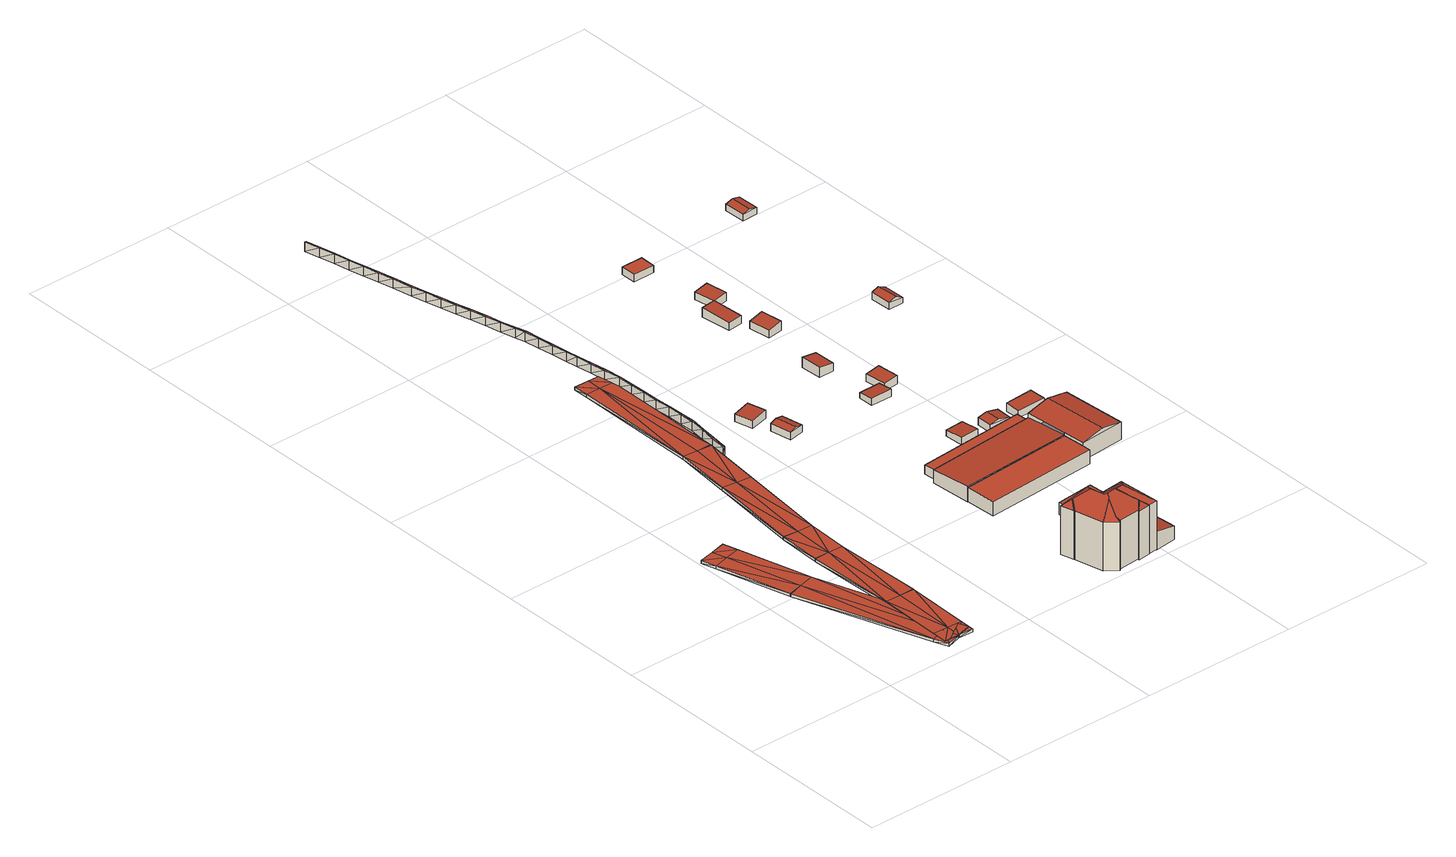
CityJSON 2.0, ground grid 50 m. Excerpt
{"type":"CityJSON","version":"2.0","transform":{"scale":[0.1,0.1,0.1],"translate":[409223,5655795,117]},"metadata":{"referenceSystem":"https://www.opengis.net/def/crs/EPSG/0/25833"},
"CityObjects":{
"building1":{"type":"Building","attributes":{"Stand_DGM":"2016","Stand_Basis-DLM":"2021","Gemeindeschluessel":"14612000","ObjektHoehe":1,"Stand_Laserscan":"2016","BodenHoehe":118.4,"Stand_3D-Stadtmodell":"2023","Geometrietyp2DReferenz":2000,"AbsoluteHoehe":122,"measuredHeight":1,"function":"53001_1800","roofType":"9999"},"geometry":[{"type":"MultiSurface","lod":"2","boundaries":[[[0,1,2]],[[0,2,3]],[[1,4,5]],[[1,5,2]],[[4,6,5]],[[5,6,7]],[[6,8,7]],[[7,8,9]],[[10,11,1]],[[10,1,0]],[[11,12,4]],[[11,4,1]],[[13,4,12]],[[13,14,4]],[[4,14,15]],[[4,15,6]],[[15,16,6]],[[6,16,8]],[[0,3,17]],[[0,17,18]],[[3,2,19]],[[3,19,17]],[[2,5,20]],[[2,20,19]],[[5,7,21]],[[5,21,20]],[[7,9,22]],[[7,22,21]],[[9,8,23]],[[9,23,22]],[[8,16,24]],[[8,24,23]],[[16,15,25]],[[16,25,24]],[[15,14,26]],[[15,26,25]],[[14,13,27]],[[14,27,26]],[[13,12,28]],[[13,28,27]],[[12,11,29]],[[12,29,28]],[[11,10,30]],[[11,30,29]],[[10,0,18]],[[10,18,30]],[[22,23,21]],[[31,29,30]],[[18,31,30]],[[32,28,29]],[[31,32,29]],[[28,32,27]],[[32,26,27]],[[25,26,32]],[[33,25,32]],[[33,24,25]],[[23,24,33]],[[19,31,18]],[[17,19,18]],[[20,32,31]],[[19,20,31]],[[20,33,32]],[[21,33,20]],[[21,23,33]]],"semantics":{"surfaces":[{"type":"RoofSurface"},{"type":"WallSurface"},{"type":"GroundSurface"}],"values":[0,0,0,0,0,0,0,0,0,0,0,0,0,0,0,0,0,0,1,1,1,1,1,1,1,1,1,1,1,1,1,1,1,1,1,1,1,1,1,1,1,1,1,1,1,1,2,2,2,2,2,2,2,2,2,2,2,2,2,2,2,2,2,2]}}]},
"building2":{"type":"Building","attributes":{"Stand_DGM":"2016","Stand_Basis-DLM":"2021","Gemeindeschluessel":"14612000","ObjektHoehe":1,"Stand_Laserscan":"2016","BodenHoehe":117.8,"Stand_3D-Stadtmodell":"2023","Geometrietyp2DReferenz":2000,"AbsoluteHoehe":122,"measuredHeight":1,"function":"53001_1800","roofType":"9999"},"geometry":[{"type":"MultiSurface","lod":"2","boundaries":[[[34,35,36]],[[36,35,8]],[[37,38,39]],[[39,34,36]],[[39,36,40]],[[41,38,37]],[[37,39,40]],[[42,43,44]],[[44,43,37]],[[37,43,45]],[[37,45,41]],[[46,47,44]],[[46,44,48]],[[44,47,42]],[[49,46,48]],[[49,48,50]],[[51,49,52]],[[52,49,50]],[[53,51,52]],[[53,52,54]],[[36,8,55]],[[55,8,56]],[[40,36,57]],[[40,57,58]],[[55,57,36]],[[37,40,59]],[[59,40,60]],[[58,60,40]],[[44,37,61]],[[61,37,59]],[[48,44,61]],[[48,61,62]],[[50,48,63]],[[50,63,64]],[[48,62,63]],[[52,50,65]],[[52,65,66]],[[64,65,50]],[[54,52,66]],[[54,66,67]],[[8,35,68]],[[8,68,23]],[[35,34,69]],[[35,69,68]],[[34,39,70]],[[34,70,69]],[[39,38,71]],[[39,71,70]],[[38,41,72]],[[38,72,71]],[[41,45,73]],[[41,73,72]],[[45,43,74]],[[45,74,73]],[[43,42,75]],[[43,75,74]],[[42,47,76]],[[42,76,75]],[[47,46,77]],[[47,77,76]],[[46,49,78]],[[46,78,77]],[[49,51,79]],[[49,79,78]],[[51,53,80]],[[51,80,79]],[[53,54,81]],[[53,81,80]],[[54,67,82]],[[54,82,81]],[[67,66,83]],[[67,83,82]],[[66,65,84]],[[66,84,83]],[[65,64,85]],[[65,85,84]],[[64,63,86]],[[64,86,85]],[[63,62,87]],[[62,61,88]],[[62,88,87]],[[61,59,89]],[[61,89,88]],[[59,60,90]],[[59,90,89]],[[60,58,91]],[[60,91,90]],[[58,57,92]],[[58,92,91]],[[57,55,93]],[[57,93,92]],[[63,87,86]],[[56,23,94]],[[55,56,94]],[[55,94,93]],[[56,8,23]],[[95,68,69]],[[23,68,95]],[[95,69,70]],[[96,95,70]],[[97,71,72]],[[70,71,97]],[[96,70,97]],[[98,74,75]],[[97,74,98]],[[73,74,97]],[[72,73,97]],[[98,76,77]],[[99,98,77]],[[75,76,98]],[[99,77,78]],[[100,99,78]],[[101,78,79]],[[100,78,101]],[[101,79,80]],[[81,101,80]],[[93,23,95]],[[94,23,93]],[[92,95,96]],[[91,92,96]],[[95,92,93]],[[89,96,97]],[[90,96,89]],[[96,90,91]],[[88,97,98]],[[89,97,88]],[[88,98,99]],[[87,88,99]],[[86,99,100]],[[85,86,100]],[[86,87,99]],[[84,100,101]],[[83,84,101]],[[100,84,85]],[[83,101,81]],[[82,83,81]]],"semantics":{"surfaces":[{"type":"RoofSurface"},{"type":"WallSurface"},{"type":"GroundSurface"}],"values":[0,0,0,0,0,0,0,0,0,0,0,0,0,0,0,0,0,0,0,0,0,0,0,0,0,0,0,0,0,0,0,0,0,0,0,0,0,0,0,0,1,1,1,1,1,1,1,1,1,1,1,1,1,1,1,1,1,1,1,1,1,1,1,1,1,1,1,1,1,1,1,1,1,1,1,1,1,1,1,1,1,1,1,1,1,1,1,1,1,1,1,1,1,1,1,1,2,2,2,2,2,2,2,2,2,2,2,2,2,2,2,2,2,2,2,2,2,2,2,2,2,2,2,2,2,2,2,2,2,2,2,2,2,2,2,2]}}]},
"building3":{"type":"Building","attributes":{"Art":2000,"Stand_DGM":"2016","Stand_Basis-DLM":"2021","Gemeindeschluessel":"14612000","ObjektHoehe":3,"Stand_Laserscan":"2016","BodenHoehe":0,"Stand_3D-Stadtmodell":"2023","Geometrietyp2DReferenz":2000,"AbsoluteHoehe":0,"measuredHeight":3,"function":"51009_1700","roofType":"9999"},"geometry":[{"type":"MultiSurface","lod":"2","boundaries":[[[102,103,104]],[[105,103,102]],[[106,105,102]],[[107,105,106]],[[108,107,106]],[[109,107,108]],[[110,109,108]],[[111,109,110]],[[112,111,110]],[[113,111,112]],[[114,113,112]],[[115,113,114]],[[115,114,116]],[[117,118,115,116]],[[119,118,116]],[[120,117,118,119]],[[121,120,119]],[[122,120,121]],[[123,122,121]],[[124,122,123]],[[125,124,123]],[[126,124,125]],[[127,126,125]],[[128,129,130]],[[131,126,127]],[[130,131,127]],[[129,131,130]],[[132,129,128]],[[133,132,128]],[[134,132,133]],[[135,134,133]],[[136,134,135]],[[137,136,135]],[[138,136,137]],[[139,138,137]],[[140,138,139]],[[141,140,139]],[[142,140,141]],[[143,142,141]],[[144,142,143]],[[145,144,143]],[[146,144,145]],[[147,146,145]],[[148,146,147]],[[149,148,150]],[[151,148,149]],[[152,151,149]],[[153,151,152]],[[154,153,152]],[[155,153,154]],[[156,155,154]],[[157,155,156]],[[158,157,156]],[[159,157,158]],[[160,159,158]],[[161,159,160]],[[162,161,163]],[[164,161,162]],[[165,164,162]],[[166,164,165]],[[167,166,165]],[[168,166,167]],[[169,170,102]],[[169,102,104]],[[170,171,106]],[[170,106,102]],[[171,172,108]],[[171,108,106]],[[172,173,110]],[[172,110,108]],[[173,174,112]],[[173,112,110]],[[174,175,114]],[[174,114,112]],[[175,176,116]],[[175,116,114]],[[177,119,176]],[[176,119,116]],[[177,178,121]],[[177,121,119]],[[178,179,123]],[[178,123,121]],[[179,180,125]],[[179,125,123]],[[180,181,127]],[[180,127,125]],[[181,182,130]],[[181,130,127]],[[182,183,128]],[[182,128,130]],[[183,184,133]],[[183,133,128]],[[184,185,135]],[[184,135,133]],[[185,186,137]],[[185,137,135]],[[186,187,139]],[[186,139,137]],[[187,188,141]],[[144,189,142]],[[142,189,190]],[[144,146,191]],[[144,191,189]],[[146,148,192]],[[146,192,191]],[[148,151,193]],[[148,193,192]],[[151,153,194]],[[151,194,193]],[[153,155,195]],[[153,195,194]],[[155,157,196]],[[155,196,195]],[[157,159,197]],[[157,197,196]],[[159,161,198]],[[159,198,197]],[[161,164,199]],[[161,199,198]],[[164,166,200]],[[164,200,199]],[[166,168,201]],[[140,190,202]],[[203,201,168]],[[166,201,200]],[[204,169,104]],[[204,104,103]],[[203,168,167]],[[187,141,139]],[[188,205,143]],[[188,143,141]],[[205,206,145]],[[205,145,143]],[[206,207,147]],[[206,147,145]],[[208,209,149]],[[208,149,150]],[[209,210,152]],[[209,152,149]],[[210,211,154]],[[210,154,152]],[[211,212,156]],[[211,156,154]],[[212,213,158]],[[212,158,156]],[[213,214,160]],[[213,160,158]],[[215,216,162]],[[215,162,163]],[[216,217,165]],[[216,165,162]],[[217,203,167]],[[217,167,165]],[[103,105,218]],[[103,218,204]],[[105,107,219]],[[105,219,218]],[[107,109,220]],[[107,220,219]],[[109,111,221]],[[109,221,220]],[[111,113,222]],[[111,222,221]],[[113,115,223]],[[118,117,120,224]],[[115,118,117,225]],[[115,225,226,223]],[[118,224,225,226]],[[120,122,227]],[[120,227,224]],[[122,124,228]],[[122,228,227]],[[124,126,229]],[[124,229,228]],[[126,131,230]],[[126,230,229]],[[131,129,231]],[[131,231,230]],[[129,132,232]],[[129,232,231]],[[132,134,233]],[[132,233,232]],[[134,136,234]],[[134,234,233]],[[136,138,235]],[[136,235,234]],[[138,140,202]],[[138,202,235]],[[140,142,190]],[[113,223,222]],[[169,204,170]],[[170,204,218]],[[170,218,171]],[[171,218,219]],[[171,219,172]],[[172,219,220]],[[172,220,173]],[[173,220,221]],[[173,221,174]],[[174,221,222]],[[174,222,175]],[[175,222,223]],[[175,223,176]],[[176,223,226,225]],[[226,177,176]],[[177,226,225,224]],[[177,224,178]],[[178,224,227]],[[178,227,179]],[[179,227,228]],[[179,228,180]],[[180,228,229]],[[180,229,181]],[[181,229,230]],[[181,230,182]],[[182,230,231]],[[182,231,183]],[[183,231,232]],[[183,232,184]],[[184,232,233]],[[184,233,185]],[[185,233,234]],[[185,234,186]],[[186,234,235]],[[186,235,187]],[[187,235,202]],[[187,202,188]],[[188,202,190]],[[188,190,205]],[[205,190,189]],[[206,191,207]],[[205,189,206]],[[206,189,191]],[[207,191,192]],[[208,192,209]],[[209,192,193]],[[209,193,210]],[[210,193,194]],[[210,194,211]],[[211,194,195]],[[211,195,212]],[[212,195,196]],[[212,196,213]],[[213,196,197]],[[213,197,214]],[[214,197,198]],[[215,198,216]],[[216,198,199]],[[216,199,217]],[[217,199,200]],[[217,200,203]],[[203,200,201]]],"semantics":{"surfaces":[{"type":"RoofSurface"},{"type":"WallSurface"},{"type":"GroundSurface"}],"values":[0,0,0,0,0,0,0,0,0,0,0,0,0,0,0,0,0,0,0,0,0,0,0,0,0,0,0,0,0,0,0,0,0,0,0,0,0,0,0,0,0,0,0,0,0,0,0,0,0,0,0,0,0,0,0,0,0,0,0,0,0,0,1,1,1,1,1,1,1,1,1,1,1,1,1,1,1,1,1,1,1,1,1,1,1,1,1,1,1,1,1,1,1,1,1,1,1,1,1,1,1,1,1,1,1,1,1,1,1,1,1,1,1,1,1,1,1,1,1,1,1,1,1,1,1,1,1,1,1,1,1,1,1,1,1,1,1,1,1,1,1,1,1,1,1,1,1,1,1,1,1,1,1,1,1,1,1,1,1,1,1,1,1,1,1,1,1,1,1,1,1,1,1,1,1,1,1,1,1,1,1,1,1,1,1,1,1,1,1,1,2,2,2,2,2,2,2,2,2,2,2,2,2,2,2,2,2,2,2,2,2,2,2,2,2,2,2,2,2,2,2,2,2,2,2,2,2,2,2,2,2,2,2,2,2,2,2,2,2,2,2,2,2,2,2,2,2,2,2,2,2,2]}}]},
"building4":{"type":"Building","attributes":{"Dachtyp_tdc":"tdcFreeFormRoof","Gemeindeschluessel":14612000,"Dachneigung":38.44,"QualitaetDacherkennung":40,"Geometrietyp2DReferenz":"3000","measuredHeight":21,"function":"31001_9998","roofType":"5000"},"geometry":[{"type":"Solid","lod":"2","boundaries":[[[[236,237,238,239]],[[237,240,241,238]],[[240,242,243,241]],[[242,244,245,243]],[[244,246,247,245]],[[246,248,249,247]],[[248,250,251,249]],[[250,252,253,251]],[[252,254,255,253]],[[254,256,257,255]],[[256,258,259,257]],[[258,260,261,259]],[[260,262,263,261]],[[262,264,265,263]],[[264,266,267,265]],[[266,236,239,267]],[[268,266,264]],[[269,268,264,262]],[[270,271,272,273,274,269,262,260]],[[275,270,260,258]],[[276,277,275,258,256]],[[276,256,254]],[[277,276,254,252]],[[278,271,270,275,277,252,250]],[[279,278,250,248]],[[279,248,246]],[[280,272,271,278,279,246,244]],[[281,280,244,242]],[[281,242,240]],[[273,272,280,281,240,237]],[[274,273,237,236]],[[268,269,274,236,266]],[[239,238,241,243,245,247,249,251,253,255,257,259,261,263,265,267]]]],"semantics":{"surfaces":[{"type":"WallSurface"},{"type":"RoofSurface"},{"type":"GroundSurface"}],"values":[[0,0,0,0,0,0,0,0,0,0,0,0,0,0,0,0,1,1,1,1,1,1,1,1,1,1,1,1,1,1,1,1,2]]}}]},
"building5":{"type":"Building","attributes":{"Dachtyp_tdc":"tdcPolyFlatRoof","Gemeindeschluessel":14612000,"Dachneigung":3.61,"QualitaetDacherkennung":66,"Geometrietyp2DReferenz":"3000","measuredHeight":2.84,"function":"31001_9998","roofType":"2100"},"geometry":[{"type":"Solid","lod":"2","boundaries":[[[[282,283,284,285]],[[283,286,287,284]],[[286,288,289,287]],[[288,282,285,289]],[[288,286,283,282]],[[285,284,287,289]]]],"semantics":{"surfaces":[{"type":"WallSurface"},{"type":"RoofSurface"},{"type":"GroundSurface"}],"values":[[0,0,0,0,1,2]]}}]},
"building6":{"type":"Building","attributes":{"Dachtyp_tdc":"tdcGableRoof","Gemeindeschluessel":14612000,"Dachneigung":14.84,"QualitaetDacherkennung":76,"Geometrietyp2DReferenz":"3000","measuredHeight":3,"function":"31001_9998","roofType":"3100"},"geometry":[{"type":"Solid","lod":"2","boundaries":[[[[290,291,292,293]],[[291,294,295,292]],[[294,296,297,295]],[[296,290,293,297]],[[294,291,298]],[[290,296,299]],[[291,290,299,298]],[[296,294,298,299]],[[293,292,295,297]]]],"semantics":{"surfaces":[{"type":"WallSurface"},{"type":"RoofSurface"},{"type":"GroundSurface"}],"values":[[0,0,0,0,0,0,1,1,2]]}}]},
"building7":{"type":"Building","attributes":{"Dachtyp_tdc":"tdcPolyFlatRoof","Gemeindeschluessel":14612000,"Dachneigung":0,"QualitaetDacherkennung":65,"Geometrietyp2DReferenz":"3000","measuredHeight":3.76,"function":"31001_2000","roofType":"1000"},"geometry":[{"type":"Solid","lod":"2","boundaries":[[[[300,301,302,303]],[[304,305,267,306]],[[305,307,265,267]],[[307,300,303,265]],[[307,305,304,308,301,300]],[[303,302,309,306,267,265]],[[301,308,309,302]],[[308,304,306,309]]]],"semantics":{"surfaces":[{"type":"WallSurface"},{"type":"RoofSurface"},{"type":"GroundSurface"}],"values":[[0,0,0,0,1,2,0,0]]}}]},
"building8":{"type":"Building","attributes":{"Dachtyp_tdc":"tdcPolyFlatRoof","Gemeindeschluessel":14612000,"Dachneigung":0,"QualitaetDacherkennung":78,"Geometrietyp2DReferenz":"3000","measuredHeight":4.04,"function":"31001_2000","roofType":"1000"},"geometry":[{"type":"Solid","lod":"2","boundaries":[[[[310,311,312,313]],[[311,314,315,312]],[[314,316,317,315]],[[316,318,319,317]],[[318,310,313,319]],[[318,316,314,311,310]],[[313,312,315,317,319]]]],"semantics":{"surfaces":[{"type":"WallSurface"},{"type":"RoofSurface"},{"type":"GroundSurface"}],"values":[[0,0,0,0,0,1,2]]}}]},
"building9":{"type":"Building","attributes":{"Dachtyp_tdc":"tdcPolyFlatRoof","Gemeindeschluessel":14612000,"Dachneigung":14.17,"QualitaetDacherkennung":87,"Geometrietyp2DReferenz":"3000","measuredHeight":6.01,"function":"31001_2000","roofType":"2100"},"geometry":[{"type":"Solid","lod":"2","boundaries":[[[[320,321,322,323]],[[321,324,325,322]],[[324,326,327,325]],[[326,328,329,327]],[[328,330,331,329]],[[330,332,333,331]],[[332,320,323,333]],[[332,330,328,326,324,321,320]],[[323,322,325,327,329,331,333]]]],"semantics":{"surfaces":[{"type":"WallSurface"},{"type":"RoofSurface"},{"type":"GroundSurface"}],"values":[[0,0,0,0,0,0,0,1,2]]}}]},
"building10":{"type":"Building","attributes":{"Dachtyp_tdc":"tdcPolyFlatRoof","Gemeindeschluessel":14612000,"Dachneigung":0,"QualitaetDacherkennung":91,"Geometrietyp2DReferenz":"3000","measuredHeight":4.66,"function":"31001_2000","roofType":"1000"},"geometry":[{"type":"Solid","lod":"2","boundaries":[[[[334,335,336,337]],[[335,338,339,336]],[[338,340,341,339]],[[340,342,343,341]],[[342,334,337,343]],[[342,340,338,335,334]],[[337,336,339,341,343]]]],"semantics":{"surfaces":[{"type":"WallSurface"},{"type":"RoofSurface"},{"type":"GroundSurface"}],"values":[[0,0,0,0,0,1,2]]}}]},
"building11":{"type":"Building","attributes":{"Dachtyp_tdc":"tdcPolyFlatRoof","Gemeindeschluessel":14612000,"Dachneigung":0,"QualitaetDacherkennung":64,"Geometrietyp2DReferenz":"3000","measuredHeight":2.96,"function":"31001_2000","roofType":"1000"},"geometry":[{"type":"Solid","lod":"2","boundaries":[[[[344,345,346,347]],[[345,348,349,346]],[[348,350,351,349]],[[350,344,347,351]],[[350,348,345,344]],[[347,346,349,351]]]],"semantics":{"surfaces":[{"type":"WallSurface"},{"type":"RoofSurface"},{"type":"GroundSurface"}],"values":[[0,0,0,0,1,2]]}}]},
"building12":{"type":"Building","attributes":{"Dachtyp_tdc":"tdcPolyFlatRoof","Gemeindeschluessel":14612000,"Dachneigung":3.38,"QualitaetDacherkennung":73,"Geometrietyp2DReferenz":"3000","measuredHeight":2.52,"function":"31001_9998","roofType":"2100"},"geometry":[{"type":"Solid","lod":"2","boundaries":[[[[352,353,354,355]],[[353,356,357,354]],[[356,358,359,357]],[[358,352,355,359]],[[358,356,353,352]],[[355,354,357,359]]]],"semantics":{"surfaces":[{"type":"WallSurface"},{"type":"RoofSurface"},{"type":"GroundSurface"}],"values":[[0,0,0,0,1,2]]}}]},
"building13":{"type":"Building","attributes":{"Gemeindeschluessel":14612000,"Geometrietyp2DReferenz":"3000","function":"31001_2000","roofType":"9999"},"children":["building13-1","building13-2"]},
"building13-1":{"type":"BuildingPart","attributes":{"Dachtyp_tdc":"tdcGableRoof","Dachneigung":10.75,"QualitaetDacherkennung":91,"Geometrietyp2DReferenz":"3000","measuredHeight":7.08,"roofType":"3100"},"parents":["building13"],"geometry":[{"type":"MultiSurface","lod":"2","boundaries":[[[360,361,362,363]],[[361,364,365,362]],[[364,366,367,368,365]],[[369,370,371,372,373]],[[370,360,363,371]],[[370,374,375,360]],[[366,364,361,375,374,369]],[[360,375,361]],[[369,374,370]],[[363,362,365,368,372,371]]],"semantics":{"surfaces":[{"type":"WallSurface"},{"type":"RoofSurface"},{"type":"GroundSurface"}],"values":[0,0,0,0,0,1,1,0,0,2]}}]},
"building13-2":{"type":"BuildingPart","attributes":{"Dachtyp_tdc":"tdcPolyFlatRoof","Dachneigung":3.17,"QualitaetDacherkennung":79,"Geometrietyp2DReferenz":"3000","measuredHeight":5.05,"roofType":"2100"},"parents":["building13"],"geometry":[{"type":"MultiSurface","lod":"2","boundaries":[[[376,377,378,379]],[[377,380,381,378]],[[380,373,372,381]],[[367,376,379,368]],[[367,373,380,377,376]],[[379,378,381,372,368]]],"semantics":{"surfaces":[{"type":"WallSurface"},{"type":"RoofSurface"},{"type":"GroundSurface"}],"values":[0,0,0,0,1,2]}}]},
"building14":{"type":"Building","attributes":{"Dachtyp_tdc":"tdcPolyFlatRoof","Gemeindeschluessel":14612000,"Dachneigung":7.38,"QualitaetDacherkennung":82,"Geometrietyp2DReferenz":"3000","measuredHeight":2.47,"function":"31001_9998","roofType":"2100"},"geometry":[{"type":"Solid","lod":"2","boundaries":[[[[382,383,384,385]],[[383,386,387,384]],[[386,388,389,387]],[[388,382,385,389]],[[388,386,383,382]],[[385,384,387,389]]]],"semantics":{"surfaces":[{"type":"WallSurface"},{"type":"RoofSurface"},{"type":"GroundSurface"}],"values":[[0,0,0,0,1,2]]}}]},
"building15":{"type":"Building","attributes":{"Dachtyp_tdc":"tdcPolyFlatRoof","Gemeindeschluessel":14612000,"Dachneigung":7.02,"QualitaetDacherkennung":92,"Geometrietyp2DReferenz":"3000","measuredHeight":3.23,"function":"31001_9998","roofType":"2100"},"geometry":[{"type":"Solid","lod":"2","boundaries":[[[[390,391,392,393]],[[391,394,395,392]],[[394,396,397,395]],[[396,390,393,397]],[[396,394,391,390]],[[393,392,395,397]]]],"semantics":{"surfaces":[{"type":"WallSurface"},{"type":"RoofSurface"},{"type":"GroundSurface"}],"values":[[0,0,0,0,1,2]]}}]},
"building16":{"type":"Building","attributes":{"Dachtyp_tdc":"tdcGableRoof","Gemeindeschluessel":14612000,"Dachneigung":14.6,"QualitaetDacherkennung":87,"Geometrietyp2DReferenz":"3000","measuredHeight":3.06,"function":"31001_9998","roofType":"3100"},"geometry":[{"type":"Solid","lod":"2","boundaries":[[[[398,399,400,401]],[[399,402,403,400]],[[402,404,405,403]],[[404,398,401,405]],[[402,399,406]],[[398,404,407]],[[399,398,407,406]],[[404,402,406,407]],[[401,400,403,405]]]],"semantics":{"surfaces":[{"type":"WallSurface"},{"type":"RoofSurface"},{"type":"GroundSurface"}],"values":[[0,0,0,0,0,0,1,1,2]]}}]},
"building17":{"type":"Building","attributes":{"Dachtyp_tdc":"tdcPolyFlatRoof","Gemeindeschluessel":14612000,"Dachneigung":3.61,"QualitaetDacherkennung":89,"Geometrietyp2DReferenz":"3000","measuredHeight":2.75,"function":"31001_9998","roofType":"2100"},"geometry":[{"type":"Solid","lod":"2","boundaries":[[[[408,409,410,411]],[[409,412,413,410]],[[412,414,415,413]],[[414,408,411,415]],[[414,412,409,408]],[[411,410,413,415]]]],"semantics":{"surfaces":[{"type":"WallSurface"},{"type":"RoofSurface"},{"type":"GroundSurface"}],"values":[[0,0,0,0,1,2]]}}]},
"building18":{"type":"Building","attributes":{"Dachtyp_tdc":"tdcPolyFlatRoof","Gemeindeschluessel":14612000,"Dachneigung":3,"QualitaetDacherkennung":62,"Geometrietyp2DReferenz":"3000","measuredHeight":3.02,"function":"31001_9998","roofType":"2100"},"geometry":[{"type":"Solid","lod":"2","boundaries":[[[[416,417,418,419]],[[417,420,421,418]],[[420,422,423,421]],[[422,416,419,423]],[[422,420,417,416]],[[419,418,421,423]]]],"semantics":{"surfaces":[{"type":"WallSurface"},{"type":"RoofSurface"},{"type":"GroundSurface"}],"values":[[0,0,0,0,1,2]]}}]},
"building19":{"type":"Building","attributes":{"Dachtyp_tdc":"tdcPolyFlatRoof","Gemeindeschluessel":14612000,"Dachneigung":6.98,"QualitaetDacherkennung":82,"Geometrietyp2DReferenz":"3000","measuredHeight":3.07,"function":"31001_9998","roofType":"2100"},"geometry":[{"type":"Solid","lod":"2","boundaries":[[[[424,425,426,427]],[[425,428,429,426]],[[428,430,431,429]],[[430,424,427,431]],[[430,428,425,424]],[[427,426,429,431]]]],"semantics":{"surfaces":[{"type":"WallSurface"},{"type":"RoofSurface"},{"type":"GroundSurface"}],"values":[[0,0,0,0,1,2]]}}]},
"building20":{"type":"Building","attributes":{"Dachtyp_tdc":"tdcPolyFlatRoof","Gemeindeschluessel":14612000,"Dachneigung":4.6,"QualitaetDacherkennung":71,"Geometrietyp2DReferenz":"3000","measuredHeight":2.85,"function":"31001_9998","roofType":"2100"},"geometry":[{"type":"Solid","lod":"2","boundaries":[[[[432,433,434,435]],[[433,436,437,434]],[[436,438,439,437]],[[438,432,435,439]],[[438,436,433,432]],[[435,434,437,439]]]],"semantics":{"surfaces":[{"type":"WallSurface"},{"type":"RoofSurface"},{"type":"GroundSurface"}],"values":[[0,0,0,0,1,2]]}}]},
"building21":{"type":"Building","attributes":{"Dachtyp_tdc":"tdcPolyFlatRoof","Gemeindeschluessel":14612000,"Dachneigung":4.32,"QualitaetDacherkennung":69,"Geometrietyp2DReferenz":"3000","measuredHeight":2.73,"function":"31001_9998","roofType":"2100"},"geometry":[{"type":"Solid","lod":"2","boundaries":[[[[440,441,442,443]],[[441,444,445,442]],[[444,446,447,445]],[[446,440,443,447]],[[446,444,441,440]],[[443,442,445,447]]]],"semantics":{"surfaces":[{"type":"WallSurface"},{"type":"RoofSurface"},{"type":"GroundSurface"}],"values":[[0,0,0,0,1,2]]}}]},
"building22":{"type":"Building","attributes":{"Dachtyp_tdc":"tdcPolyFlatRoof","Gemeindeschluessel":14612000,"Dachneigung":0,"QualitaetDacherkennung":66,"Geometrietyp2DReferenz":"3000","measuredHeight":2.41,"function":"31001_9998","roofType":"1000"},"geometry":[{"type":"Solid","lod":"2","boundaries":[[[[448,449,450,451]],[[449,452,453,450]],[[452,454,455,453]],[[454,448,451,455]],[[454,452,449,448]],[[451,450,453,455]]]],"semantics":{"surfaces":[{"type":"WallSurface"},{"type":"RoofSurface"},{"type":"GroundSurface"}],"values":[[0,0,0,0,1,2]]}}]},
"building23":{"type":"Building","attributes":{"Dachtyp_tdc":"tdcGableRoof","Gemeindeschluessel":14612000,"Dachneigung":28.05,"QualitaetDacherkennung":85,"Geometrietyp2DReferenz":"3000","measuredHeight":3.13,"function":"31001_9998","roofType":"3100"},"geometry":[{"type":"Solid","lod":"2","boundaries":[[[[456,457,458]],[[459,460,461]],[[457,459,461,458]],[[460,456,458,461]],[[462,463,464,465]],[[459,457,463,462]],[[457,456,464,463]],[[456,460,465,464]],[[460,459,462,465]]]],"semantics":{"surfaces":[{"type":"WallSurface"},{"type":"RoofSurface"},{"type":"GroundSurface"}],"values":[[0,0,1,1,2,0,0,0,0]]}}]},
"building24":{"type":"Building","attributes":{"Dachtyp_tdc":"tdcGableRoof","Gemeindeschluessel":14612000,"Dachneigung":15.33,"QualitaetDacherkennung":82,"Geometrietyp2DReferenz":"3000","measuredHeight":2.8,"function":"31001_9998","roofType":"3100"},"geometry":[{"type":"Solid","lod":"2","boundaries":[[[[466,467,468,469]],[[467,470,471,468]],[[470,472,473,471]],[[472,466,469,473]],[[470,467,474]],[[466,472,475]],[[467,466,475,474]],[[472,470,474,475]],[[469,468,471,473]]]],"semantics":{"surfaces":[{"type":"WallSurface"},{"type":"RoofSurface"},{"type":"GroundSurface"}],"values":[[0,0,0,0,0,0,1,1,2]]}}]}
},
"vertices":[
[51,798,24],[62,749,26],[110,760,26],[99,809,24],[116,505,34],[165,518,34],[250,67,48],[297,81,48],[264,19,50],[312,33,50],[2,787,24],[13,738,26],[68,494,34],[68,492,34],[69,490,34],[202,52,48],[216,4,50],[99,809,14],[51,798,14],[110,760,16],[165,518,24],[297,81,38],[312,33,40],[264,19,40],[216,4,40],[202,52,38],[69,490,24],[68,492,24],[68,494,24],[13,738,16],[2,787,14],[62,749,16],[116,505,24],[250,67,38],
[219,71,49],[217,21,50],[267,69,49],[275,572,39],[228,571,39],[229,279,45],[277,278,45],[228,573,39],[235,713,37],[235,712,37],[282,709,37],[228,574,39],[274,1014,31],[235,715,37],[321,1008,31],[299,1204,27],[346,1201,27],[309,1617,19],[356,1616,19],[310,1667,18],[358,1666,18],[314,67,49],[312,17,50],[324,276,45],[324,277,45],[323,571,39],[324,278,45],[330,705,37],[368,1002,31],[393,1195,27],[393,1197,27],[393,1200,27],[404,1615,19],[405,1665,18],[217,21,40],[219,71,39],[229,279,35],[228,571,29],[228,573,29],[228,574,29],[235,712,27],[235,713,27],[235,715,27],[274,1014,21],[299,1204,17],[309,1617,9],[310,1667,8],[358,1666,8],[405,1665,8],[404,1615,9],[393,1200,17],[393,1197,17],[393,1195,17],[368,1002,21],[330,705,27],[323,571,29],[324,278,35],[324,277,35],[324,276,35],[314,67,39],[312,17,40],[267,69,39],[277,278,35],[275,572,29],[282,709,27],[321,1008,21],[346,1201,17],[356,1616,9],
[206,2608,48],[201,2658,47],[196,2657,47],[211,2609,48],[216,2559,48],[221,2560,48],[226,2510,47],[231,2511,47],[237,2461,47],[242,2462,47],[247,2412,47],[252,2413,47],[257,2363,47],[262,2364,47],[270,2301,47],[275,2302,47],[275,2303,47],[281,2253,47],[286,2254,47],[293,2204,46],[298,2205,46],[304,2155,46],[309,2156,46],[315,2107,47],[320,2108,47],[327,2058,47],[349,1960,46],[343,2010,46],[338,2009,46],[332,2059,47],[354,1962,46],[357,1929,47],[362,1930,47],[363,1880,47],[368,1880,47],[370,1830,47],[375,1831,47],[377,1780,47],[382,1781,47],[382,1743,47],[387,1743,47],[389,1693,47],[394,1694,47],[396,1644,47],[401,1644,47],[403,1590,47],[408,1591,47],[404,1541,47],[403,1591,47],[409,1541,47],[405,1491,47],[410,1491,47],[406,1441,47],[411,1441,47],[408,1391,48],[413,1391,48],[409,1341,48],[414,1341,48],[410,1296,48],[415,1296,48],[404,1247,48],[410,1297,48],[409,1247,48],[398,1197,47],[403,1197,47],[393,1147,46],[398,1146,46],[196,2657,17],[206,2608,18],[216,2559,18],[226,2510,17],[237,2461,17],[247,2412,17],[257,2363,17],[270,2301,17],[281,2253,17],[293,2204,16],[304,2155,16],[315,2107,17],[327,2058,17],[338,2009,16],[349,1960,16],[357,1929,17],[363,1880,17],[370,1830,17],[377,1780,17],[382,1743,17],[394,1694,17],[387,1743,17],[401,1644,17],[408,1591,17],[409,1541,17],[410,1491,17],[411,1441,17],[413,1391,18],[414,1341,18],[415,1296,18],[409,1247,18],[403,1197,17],[398,1146,16],[382,1781,17],[393,1147,16],[201,2658,17],[389,1693,17],[396,1644,17],[403,1590,17],[403,1591,17],[404,1541,17],[405,1491,17],[406,1441,17],[408,1391,18],[409,1341,18],[410,1296,18],[410,1297,18],[404,1247,18],[398,1197,17],[211,2609,18],[221,2560,18],[231,2511,17],[242,2462,17],[252,2413,17],[262,2364,17],[286,2254,17],[275,2302,17],[275,2303,17],[298,2205,16],[309,2156,16],[320,2108,17],[332,2059,17],[343,2010,16],[354,1962,16],[362,1930,17],[368,1880,17],[375,1831,17],
[980,22,177],[950,20,177],[950,20,19],[980,22,19],[950,18,177],[950,18,19],[910,14,177],[910,14,19],[910,18,177],[910,18,19],[840,13,177],[840,13,19],[836,9,177],[836,9,19],[799,36,177],[799,36,19],[779,131,177],[779,131,19],[777,130,177],[777,130,19],[766,175,177],[766,175,19],[882,199,177],[882,199,19],[892,147,177],[892,147,19],[901,148,177],[901,148,19],[911,153,177],[911,153,19],[970,158,177],[970,158,19],[924,104,217],[917,91,223],[847,85,223],[855,79,228],[883,81,229],[883,81,228],[910,83,229],[837,131,223],[793,158,195],[795,159,194],[846,67,219],[834,25,186],[929,40,193],[929,37,193],
[603,1213,43],[545,1199,40],[545,1199,15],[603,1213,15],[531,1257,40],[531,1257,15],[589,1271,43],[589,1271,15],
[623,1166,38],[635,1097,38],[635,1097,15],[623,1166,15],[586,1088,39],[586,1088,15],[574,1157,39],[574,1157,15],[609,1092,45],[597,1161,45],
[907,198,57],[903,204,57],[903,204,19],[907,198,19],[962,252,57],[970,158,57],[962,252,19],[911,153,57],[900,247,57],[900,247,19],
[899,273,56],[894,329,56],[894,329,16],[899,273,16],[1015,339,56],[1015,339,16],[1019,283,56],[1019,283,16],[961,278,56],[961,278,16],
[980,22,77],[970,158,77],[970,158,17],[980,22,17],[962,252,77],[962,252,17],[961,278,77],[961,278,17],[1019,283,62],[1019,283,17],[1029,284,60],[1029,284,17],[1050,30,60],[1050,30,17],
[757,444,60],[751,543,60],[751,543,14],[757,444,14],[1118,565,60],[1118,565,14],[1123,492,60],[1123,492,14],[1124,466,60],[1124,466,14],
[1107,702,46],[754,676,46],[754,676,16],[1107,702,16],[750,720,46],[750,720,16],[1104,746,46],[1104,746,16],
[975,824,39],[978,764,43],[978,764,18],[975,824,18],[918,761,43],[918,761,18],[915,821,39],[915,821,18],
[1268,503,70],[1123,492,70],[1123,492,13],[1268,503,13],[1118,565,70],[1118,565,13],[1117,565,70],[1117,565,63],[1117,565,13],[1107,702,70],[1253,712,70],[1253,712,13],[1107,702,13],[1107,702,56],[1181,707,84],[1197,498,84],
[751,543,63],[742,675,56],[742,675,13],[751,543,13],[754,676,56],[754,676,13],
[936,1124,31],[936,1074,37],[936,1074,13],[936,1124,13],[866,1074,37],[866,1074,13],[866,1124,31],[866,1124,13],
[901,1276,37],[851,1274,44],[851,1274,11],[901,1276,11],[849,1344,44],[849,1344,11],[899,1345,37],[899,1345,11],
[1089,809,37],[1089,759,37],[1089,759,16],[1089,809,16],[1019,759,40],[1019,759,16],[1019,809,40],[1019,809,16],[1049,759,47],[1049,809,47],
[990,1113,39],[941,1108,36],[941,1108,11],[990,1113,11],[934,1177,36],[934,1177,11],[984,1182,39],[984,1182,11],
[818,1611,36],[807,1711,41],[807,1711,11],[818,1611,11],[855,1717,41],[855,1717,11],[866,1617,36],[866,1617,11],
[925,1520,42],[876,1513,35],[876,1513,11],[925,1520,11],[867,1582,35],[867,1582,11],[916,1589,42],[916,1589,11],
[908,1728,39],[859,1721,35],[859,1721,10],[908,1728,10],[848,1790,35],[848,1790,10],[898,1797,39],[898,1797,10],
[1213,814,43],[1219,766,39],[1219,766,15],[1213,814,15],[1124,764,39],[1124,764,15],[1122,810,43],[1122,810,15],
[781,1964,34],[781,2014,34],[781,2014,10],[781,1964,10],[851,2014,34],[851,2014,10],[851,1964,34],[851,1964,10],
[1263,1476,29],[1213,1474,35],[1237,1475,42],[1215,1404,35],[1265,1406,29],[1240,1405,42],[1215,1404,11],[1213,1474,11],[1263,1476,11],[1265,1406,11],
[1253,2072,30],[1255,2002,30],[1255,2002,8],[1253,2072,8],[1205,2000,29],[1205,2000,8],[1203,2070,29],[1203,2070,8],[1230,2001,36],[1228,2071,36]
]}
